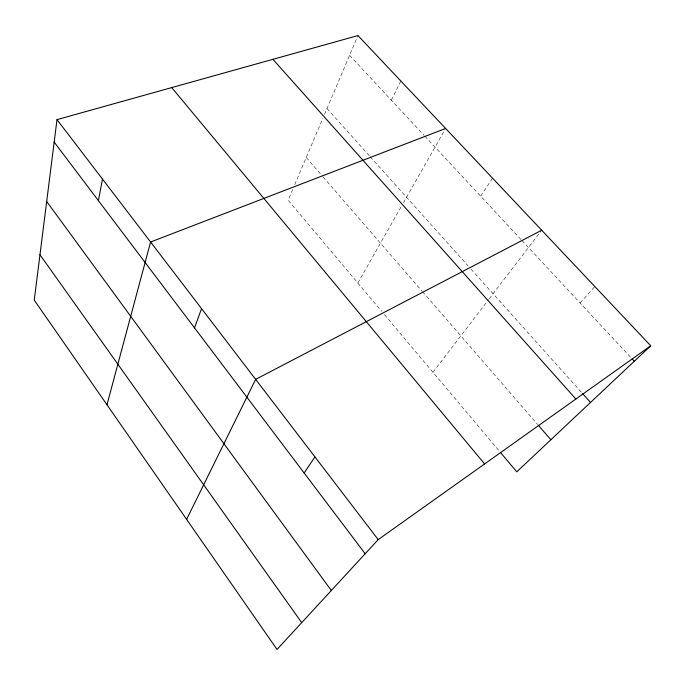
<?xml version="1.0" encoding="UTF-8"?>
<svg xmlns="http://www.w3.org/2000/svg" width="685" height="685" viewBox="0 0 685 685"><rect width="100%" height="100%" fill="white"/><g stroke="black" fill="none" stroke-linecap="round" stroke-linejoin="round"><path stroke-width="0.51" stroke-dasharray="3.42 2.57" d="M292.666 189.531L288.137 200.208L381.716 311.384M294.721 184.685L322.9 118.222M324.536 114.352L357.947 35.569M391.366 100.224L400.811 80.984M357.827 283.008L401.393 206.339M403.456 202.709L445.13 129.354M480.682 196.175L492.541 178.168M432.963 372.272L488.602 299.593M489.236 298.763L541.064 231.059M580.084 302.975L594.845 286.553M349.573 55.314L424.118 135.407M424.846 136.187L521.225 239.741M521.953 240.512L631.424 358.135M327.002 108.538L369.515 155.957M370.234 156.754L468.129 265.934M470.98 269.111L581.976 392.907M306.238 157.516L322.335 176.088M323.037 176.893L421.926 290.988M422.619 291.784L537.622 424.477M384.439 314.629L499.125 450.867"/><path stroke-width="1.03" d="M57.001 119.635L34.25 300.141L277.014 649.431L378.206 539.617L650.75 345.779L357.947 35.569L57.001 119.635L378.206 539.617M98.4 200.636L102.485 179.11M106.98 404.784L150.597 242.01L445.635 128.463M194.523 327.867L201.561 308.644M186.62 519.376L255.633 379.362L541.698 230.237M304.149 472.984L314.929 456.878M650.75 345.779L516.773 471.837L500.478 452.485M632.144 358.906L634.319 361.235M582.687 393.704L590.521 402.446M272.913 59.321L575.871 399.03M538.324 425.282L550.868 439.753M171.721 87.586L484.603 463.942M54.166 142.095L365.173 553.754M46.683 201.493L331.326 590.487M39.97 254.751L301.717 622.631"/></g></svg>
